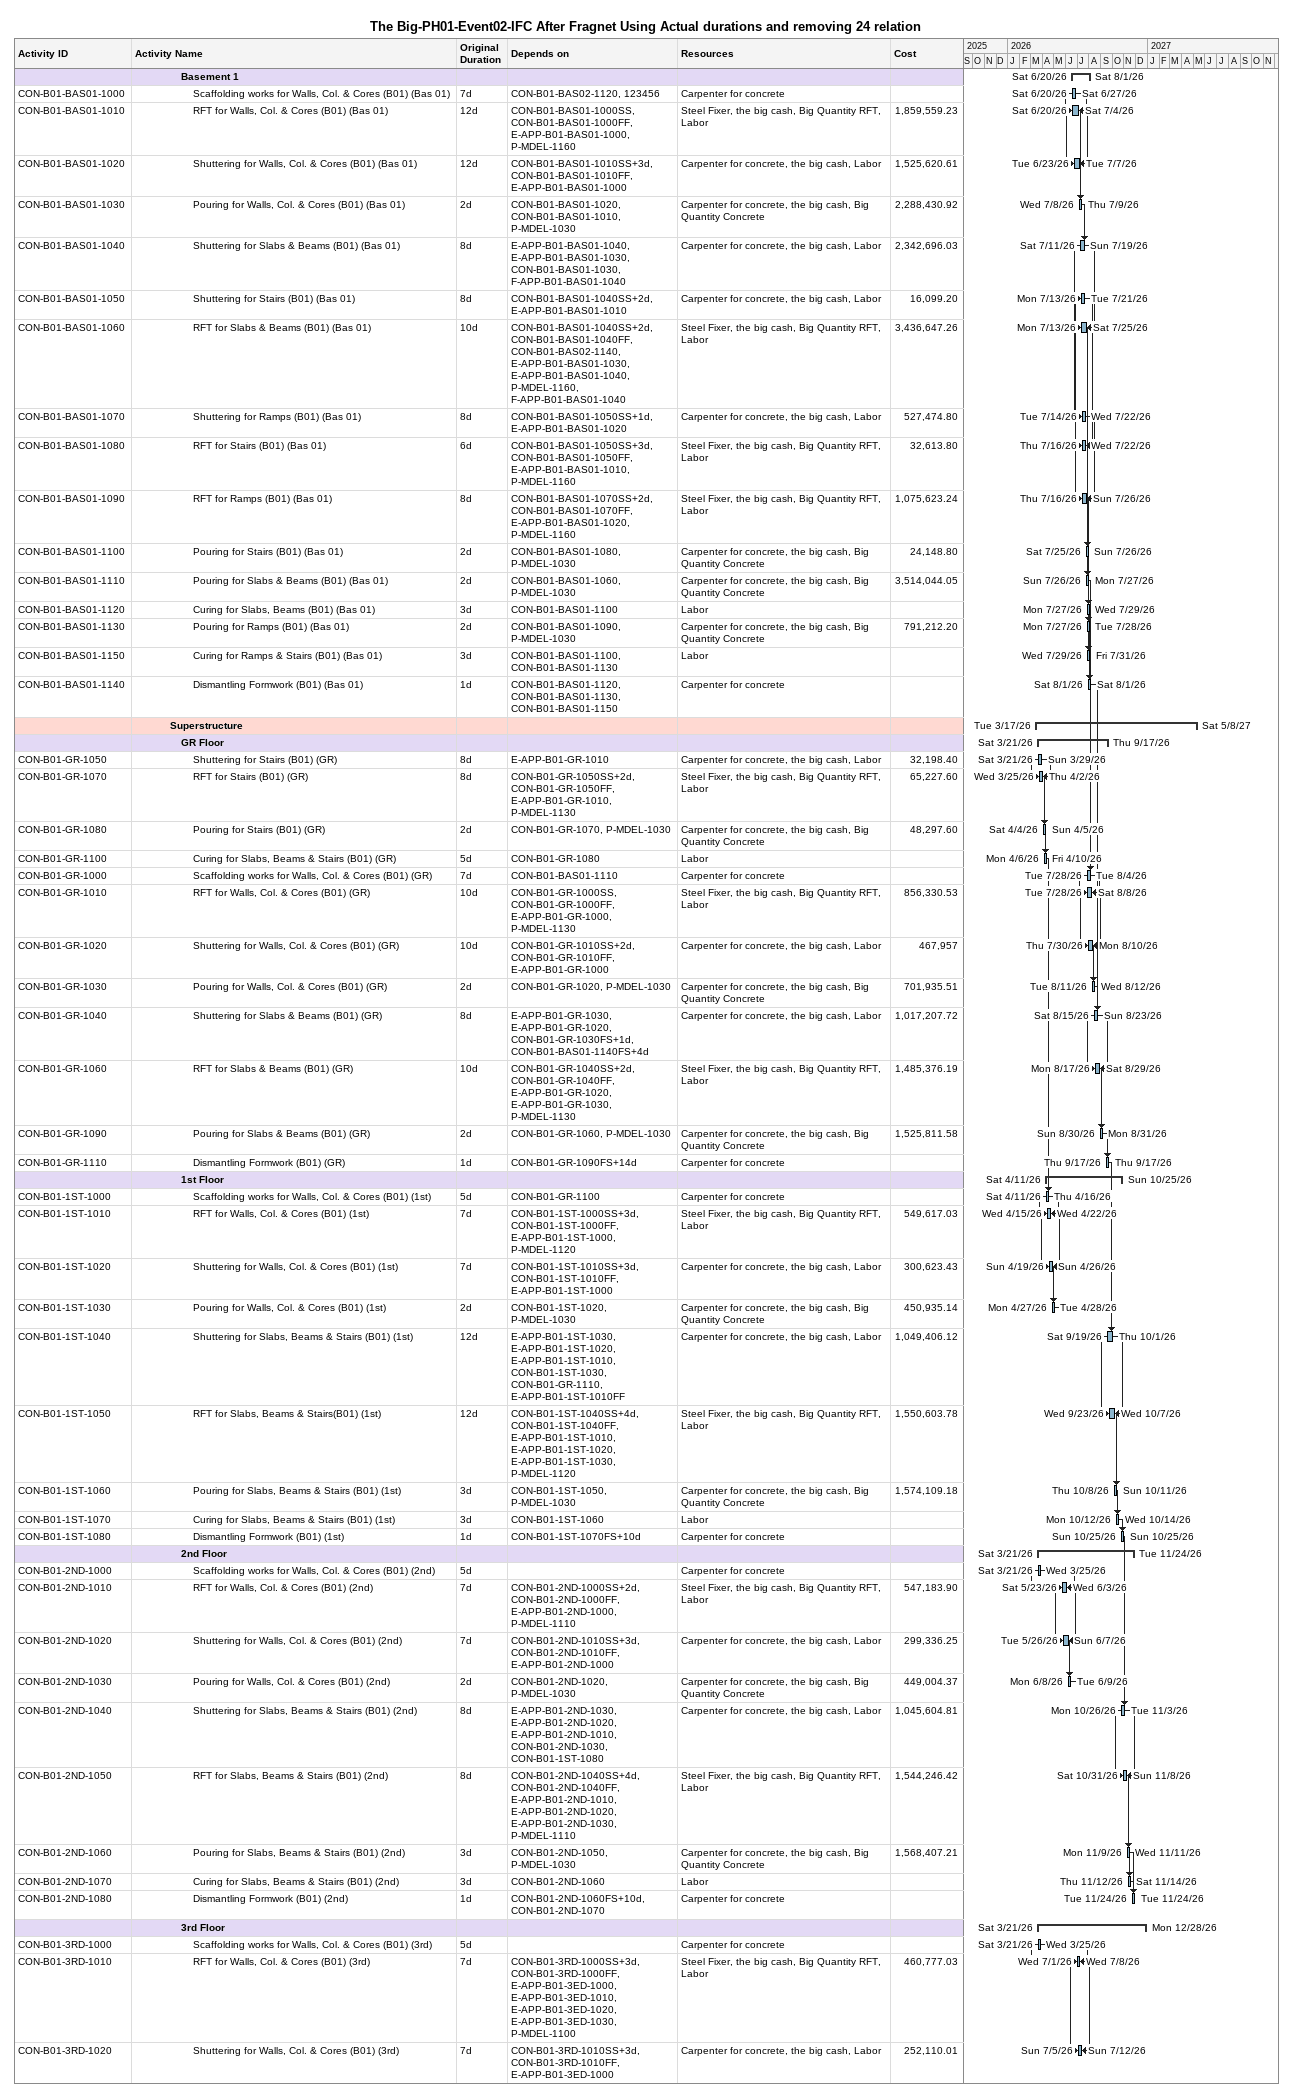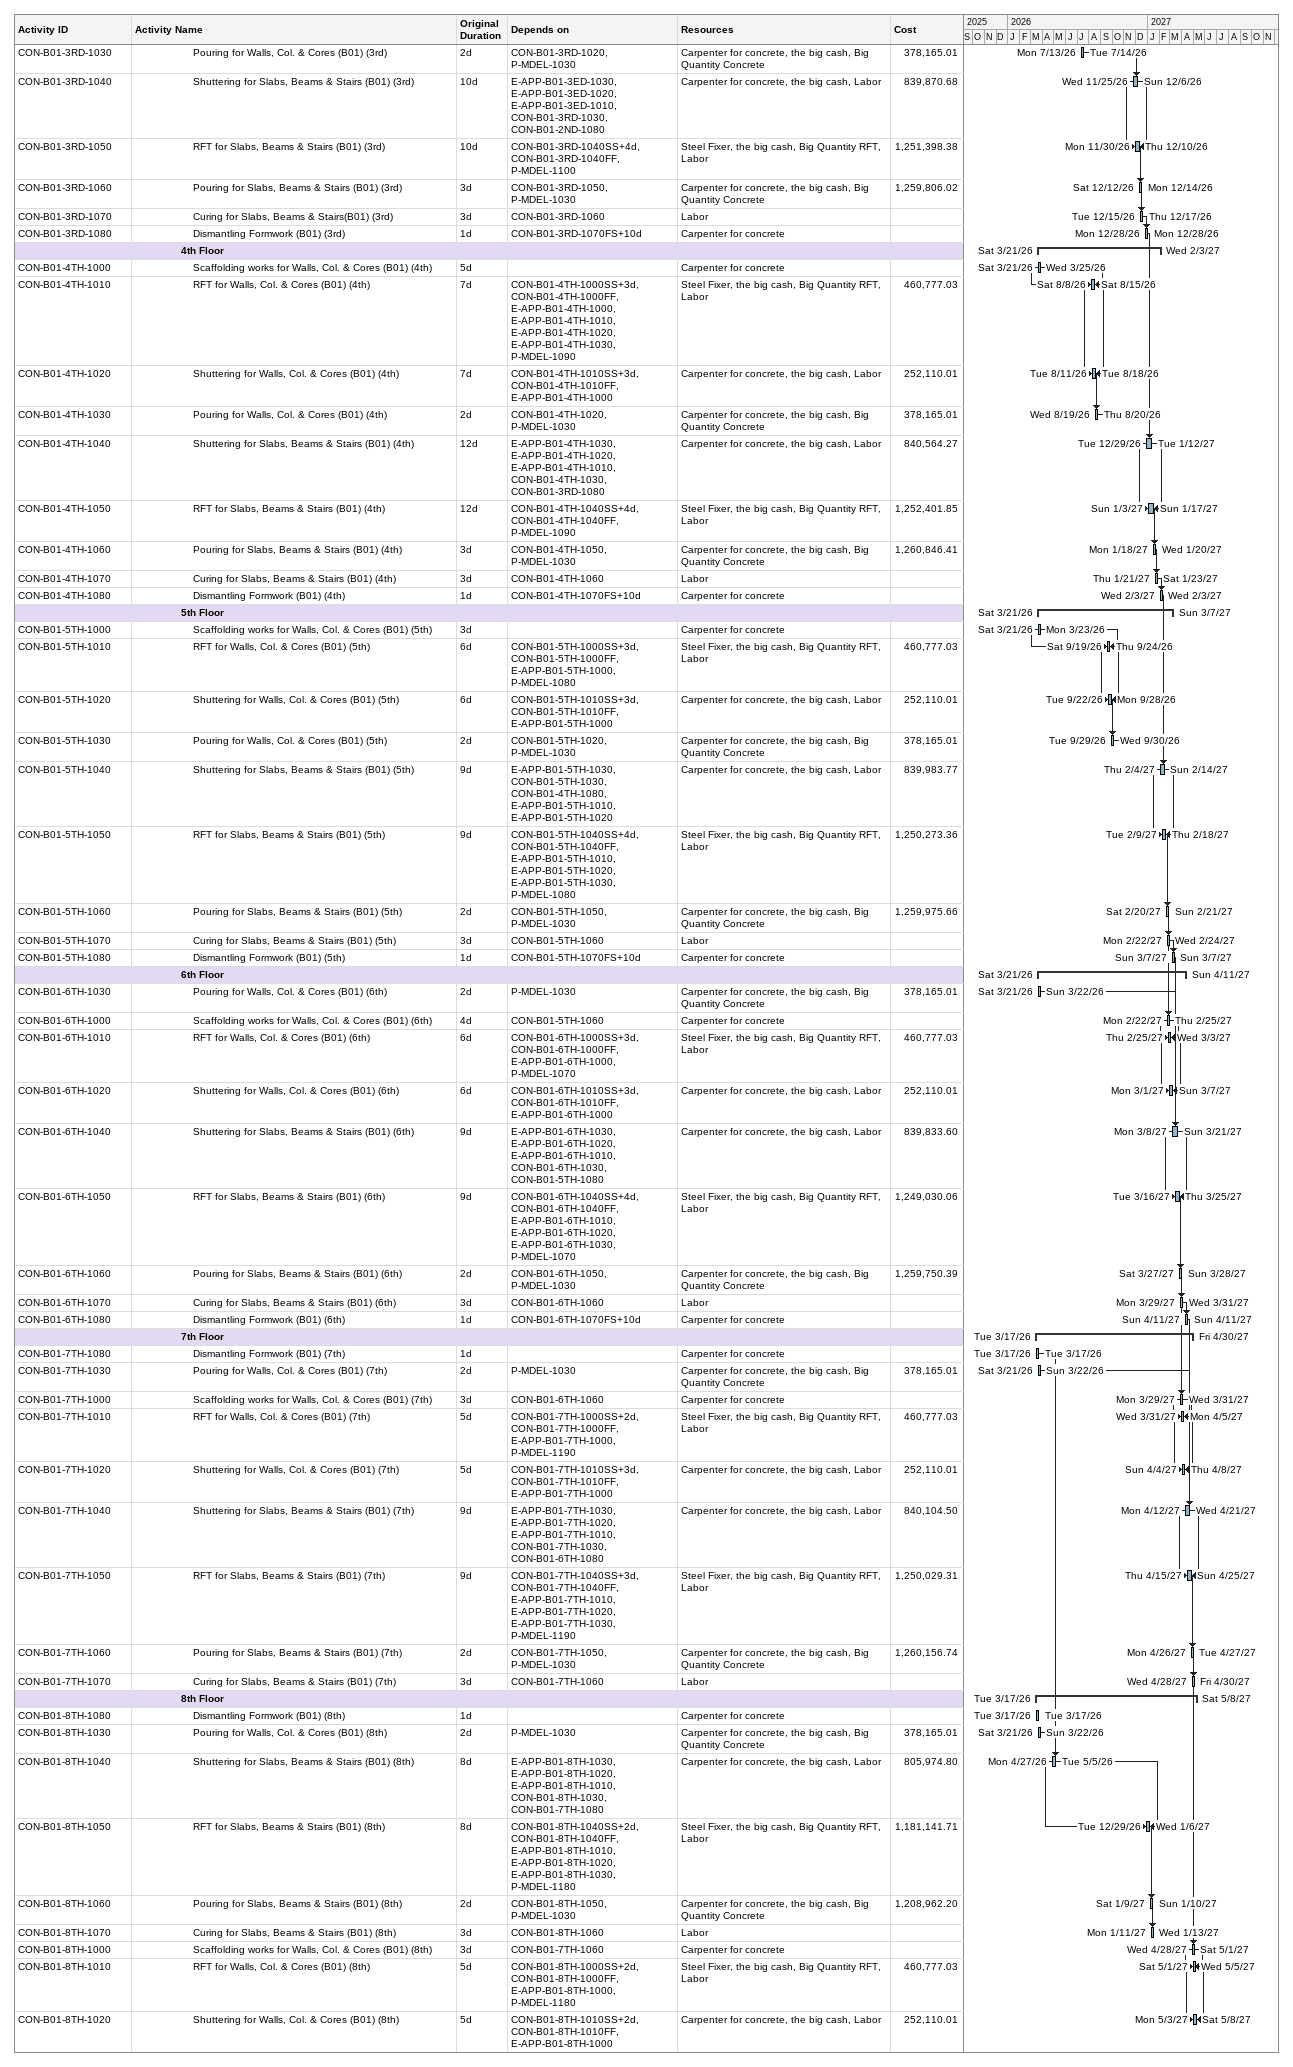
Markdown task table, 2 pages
The Big-PH01-Event02-IFC After Fragnet Using Actual durations and removing 24 relation

| ID | Level | Task | Original duration | Start | Finish | Predecessors | Resources | Cost |
|---|---|---|---|---|---|---|---|---|
|  | 5 | **Basement 1** |  | 2026-06-20 | 2026-08-01 |  |  |  |
| CON-B01-BAS01-1000 | 6 | Scaffolding works for Walls, Col. & Cores (B01) (Bas 01) | 7d | 2026-06-20 | 2026-06-27 | CON-B01-BAS02-1120, 123456 | Carpenter for concrete |  |
| CON-B01-BAS01-1010 | 6 | RFT for Walls, Col. & Cores (B01) (Bas 01) | 12d | 2026-06-20 | 2026-07-04 | CON-B01-BAS01-1000SS, CON-B01-BAS01-1000FF, E-APP-B01-BAS01-1000, P-MDEL-1160 | Steel Fixer, the big cash, Big Quantity RFT, Labor | 1859559.23 |
| CON-B01-BAS01-1020 | 6 | Shuttering for Walls, Col. & Cores (B01) (Bas 01) | 12d | 2026-06-23 | 2026-07-07 | CON-B01-BAS01-1010SS+3d, CON-B01-BAS01-1010FF, E-APP-B01-BAS01-1000 | Carpenter for concrete, the big cash, Labor | 1525620.61 |
| CON-B01-BAS01-1030 | 6 | Pouring for Walls, Col. & Cores (B01) (Bas 01) | 2d | 2026-07-08 | 2026-07-09 | CON-B01-BAS01-1020, CON-B01-BAS01-1010, P-MDEL-1030 | Carpenter for concrete, the big cash, Big Quantity Concrete | 2288430.92 |
| CON-B01-BAS01-1040 | 6 | Shuttering for Slabs & Beams (B01) (Bas 01) | 8d | 2026-07-11 | 2026-07-19 | E-APP-B01-BAS01-1040, E-APP-B01-BAS01-1030, CON-B01-BAS01-1030, F-APP-B01-BAS01-1040 | Carpenter for concrete, the big cash, Labor | 2342696.03 |
| CON-B01-BAS01-1050 | 6 | Shuttering for Stairs (B01) (Bas 01) | 8d | 2026-07-13 | 2026-07-21 | CON-B01-BAS01-1040SS+2d, E-APP-B01-BAS01-1010 | Carpenter for concrete, the big cash, Labor | 16099.20 |
| CON-B01-BAS01-1060 | 6 | RFT for Slabs & Beams (B01) (Bas 01) | 10d | 2026-07-13 | 2026-07-25 | CON-B01-BAS01-1040SS+2d, CON-B01-BAS01-1040FF, CON-B01-BAS02-1140, E-APP-B01-BAS01-1030, E-APP-B01-BAS01-1040, P-MDEL-1160, F-APP-B01-BAS01-1040 | Steel Fixer, the big cash, Big Quantity RFT, Labor | 3436647.26 |
| CON-B01-BAS01-1070 | 6 | Shuttering for Ramps (B01) (Bas 01) | 8d | 2026-07-14 | 2026-07-22 | CON-B01-BAS01-1050SS+1d, E-APP-B01-BAS01-1020 | Carpenter for concrete, the big cash, Labor | 527474.80 |
| CON-B01-BAS01-1080 | 6 | RFT for Stairs (B01) (Bas 01) | 6d | 2026-07-16 | 2026-07-22 | CON-B01-BAS01-1050SS+3d, CON-B01-BAS01-1050FF, E-APP-B01-BAS01-1010, P-MDEL-1160 | Steel Fixer, the big cash, Big Quantity RFT, Labor | 32613.80 |
| CON-B01-BAS01-1090 | 6 | RFT for Ramps (B01) (Bas 01) | 8d | 2026-07-16 | 2026-07-26 | CON-B01-BAS01-1070SS+2d, CON-B01-BAS01-1070FF, E-APP-B01-BAS01-1020, P-MDEL-1160 | Steel Fixer, the big cash, Big Quantity RFT, Labor | 1075623.24 |
| CON-B01-BAS01-1100 | 6 | Pouring for Stairs (B01) (Bas 01) | 2d | 2026-07-25 | 2026-07-26 | CON-B01-BAS01-1080, P-MDEL-1030 | Carpenter for concrete, the big cash, Big Quantity Concrete | 24148.80 |
| CON-B01-BAS01-1110 | 6 | Pouring for Slabs & Beams (B01) (Bas 01) | 2d | 2026-07-26 | 2026-07-27 | CON-B01-BAS01-1060, P-MDEL-1030 | Carpenter for concrete, the big cash, Big Quantity Concrete | 3514044.05 |
| CON-B01-BAS01-1120 | 6 | Curing for Slabs, Beams (B01) (Bas 01) | 3d | 2026-07-27 | 2026-07-29 | CON-B01-BAS01-1100 | Labor |  |
| CON-B01-BAS01-1130 | 6 | Pouring for Ramps (B01) (Bas 01) | 2d | 2026-07-27 | 2026-07-28 | CON-B01-BAS01-1090, P-MDEL-1030 | Carpenter for concrete, the big cash, Big Quantity Concrete | 791212.20 |
| CON-B01-BAS01-1150 | 6 | Curing for Ramps & Stairs (B01) (Bas 01) | 3d | 2026-07-29 | 2026-07-31 | CON-B01-BAS01-1100, CON-B01-BAS01-1130 | Labor |  |
| CON-B01-BAS01-1140 | 6 | Dismantling Formwork (B01) (Bas 01) | 1d | 2026-08-01 | 2026-08-01 | CON-B01-BAS01-1120, CON-B01-BAS01-1130, CON-B01-BAS01-1150 | Carpenter for concrete |  |
|  | 4 | **Superstructure** |  | 2026-03-17 | 2027-05-08 |  |  |  |
|  | 5 | **GR Floor** |  | 2026-03-21 | 2026-09-17 |  |  |  |
| CON-B01-GR-1050 | 6 | Shuttering for Stairs (B01) (GR) | 8d | 2026-03-21 | 2026-03-29 | E-APP-B01-GR-1010 | Carpenter for concrete, the big cash, Labor | 32198.40 |
| CON-B01-GR-1070 | 6 | RFT for Stairs (B01) (GR) | 8d | 2026-03-25 | 2026-04-02 | CON-B01-GR-1050SS+2d, CON-B01-GR-1050FF, E-APP-B01-GR-1010, P-MDEL-1130 | Steel Fixer, the big cash, Big Quantity RFT, Labor | 65227.60 |
| CON-B01-GR-1080 | 6 | Pouring for Stairs (B01) (GR) | 2d | 2026-04-04 | 2026-04-05 | CON-B01-GR-1070, P-MDEL-1030 | Carpenter for concrete, the big cash, Big Quantity Concrete | 48297.60 |
| CON-B01-GR-1100 | 6 | Curing for Slabs, Beams & Stairs (B01) (GR) | 5d | 2026-04-06 | 2026-04-10 | CON-B01-GR-1080 | Labor |  |
| CON-B01-GR-1000 | 6 | Scaffolding works for Walls, Col. & Cores (B01) (GR) | 7d | 2026-07-28 | 2026-08-04 | CON-B01-BAS01-1110 | Carpenter for concrete |  |
| CON-B01-GR-1010 | 6 | RFT for Walls, Col. & Cores (B01) (GR) | 10d | 2026-07-28 | 2026-08-08 | CON-B01-GR-1000SS, CON-B01-GR-1000FF, E-APP-B01-GR-1000, P-MDEL-1130 | Steel Fixer, the big cash, Big Quantity RFT, Labor | 856330.53 |
| CON-B01-GR-1020 | 6 | Shuttering for Walls, Col. & Cores (B01) (GR) | 10d | 2026-07-30 | 2026-08-10 | CON-B01-GR-1010SS+2d, CON-B01-GR-1010FF, E-APP-B01-GR-1000 | Carpenter for concrete, the big cash, Labor | 467957 |
| CON-B01-GR-1030 | 6 | Pouring for Walls, Col. & Cores (B01) (GR) | 2d | 2026-08-11 | 2026-08-12 | CON-B01-GR-1020, P-MDEL-1030 | Carpenter for concrete, the big cash, Big Quantity Concrete | 701935.51 |
| CON-B01-GR-1040 | 6 | Shuttering for Slabs & Beams (B01) (GR) | 8d | 2026-08-15 | 2026-08-23 | E-APP-B01-GR-1030, E-APP-B01-GR-1020, CON-B01-GR-1030FS+1d, CON-B01-BAS01-1140FS+4d | Carpenter for concrete, the big cash, Labor | 1017207.72 |
| CON-B01-GR-1060 | 6 | RFT for Slabs & Beams (B01) (GR) | 10d | 2026-08-17 | 2026-08-29 | CON-B01-GR-1040SS+2d, CON-B01-GR-1040FF, E-APP-B01-GR-1020, E-APP-B01-GR-1030, P-MDEL-1130 | Steel Fixer, the big cash, Big Quantity RFT, Labor | 1485376.19 |
| CON-B01-GR-1090 | 6 | Pouring for Slabs & Beams (B01) (GR) | 2d | 2026-08-30 | 2026-08-31 | CON-B01-GR-1060, P-MDEL-1030 | Carpenter for concrete, the big cash, Big Quantity Concrete | 1525811.58 |
| CON-B01-GR-1110 | 6 | Dismantling Formwork (B01) (GR) | 1d | 2026-09-17 | 2026-09-17 | CON-B01-GR-1090FS+14d | Carpenter for concrete |  |
|  | 5 | **1st Floor** |  | 2026-04-11 | 2026-10-25 |  |  |  |
| CON-B01-1ST-1000 | 6 | Scaffolding works for Walls, Col. & Cores (B01) (1st) | 5d | 2026-04-11 | 2026-04-16 | CON-B01-GR-1100 | Carpenter for concrete |  |
| CON-B01-1ST-1010 | 6 | RFT for Walls, Col. & Cores (B01) (1st) | 7d | 2026-04-15 | 2026-04-22 | CON-B01-1ST-1000SS+3d, CON-B01-1ST-1000FF, E-APP-B01-1ST-1000, P-MDEL-1120 | Steel Fixer, the big cash, Big Quantity RFT, Labor | 549617.03 |
| CON-B01-1ST-1020 | 6 | Shuttering for Walls, Col. & Cores (B01) (1st) | 7d | 2026-04-19 | 2026-04-26 | CON-B01-1ST-1010SS+3d, CON-B01-1ST-1010FF, E-APP-B01-1ST-1000 | Carpenter for concrete, the big cash, Labor | 300623.43 |
| CON-B01-1ST-1030 | 6 | Pouring for Walls, Col. & Cores (B01) (1st) | 2d | 2026-04-27 | 2026-04-28 | CON-B01-1ST-1020, P-MDEL-1030 | Carpenter for concrete, the big cash, Big Quantity Concrete | 450935.14 |
| CON-B01-1ST-1040 | 6 | Shuttering for Slabs, Beams & Stairs (B01) (1st) | 12d | 2026-09-19 | 2026-10-01 | E-APP-B01-1ST-1030, E-APP-B01-1ST-1020, E-APP-B01-1ST-1010, CON-B01-1ST-1030, CON-B01-GR-1110, E-APP-B01-1ST-1010FF | Carpenter for concrete, the big cash, Labor | 1049406.12 |
| CON-B01-1ST-1050 | 6 | RFT for Slabs, Beams & Stairs(B01) (1st) | 12d | 2026-09-23 | 2026-10-07 | CON-B01-1ST-1040SS+4d, CON-B01-1ST-1040FF, E-APP-B01-1ST-1010, E-APP-B01-1ST-1020, E-APP-B01-1ST-1030, P-MDEL-1120 | Steel Fixer, the big cash, Big Quantity RFT, Labor | 1550603.78 |
| CON-B01-1ST-1060 | 6 | Pouring for Slabs, Beams & Stairs (B01) (1st) | 3d | 2026-10-08 | 2026-10-11 | CON-B01-1ST-1050, P-MDEL-1030 | Carpenter for concrete, the big cash, Big Quantity Concrete | 1574109.18 |
| CON-B01-1ST-1070 | 6 | Curing for Slabs, Beams & Stairs (B01) (1st) | 3d | 2026-10-12 | 2026-10-14 | CON-B01-1ST-1060 | Labor |  |
| CON-B01-1ST-1080 | 6 | Dismantling Formwork (B01) (1st) | 1d | 2026-10-25 | 2026-10-25 | CON-B01-1ST-1070FS+10d | Carpenter for concrete |  |
|  | 5 | **2nd Floor** |  | 2026-03-21 | 2026-11-24 |  |  |  |
| CON-B01-2ND-1000 | 6 | Scaffolding works for Walls, Col. & Cores (B01) (2nd) | 5d | 2026-03-21 | 2026-03-25 |  | Carpenter for concrete |  |
| CON-B01-2ND-1010 | 6 | RFT for Walls, Col. & Cores (B01) (2nd) | 7d | 2026-05-23 | 2026-06-03 | CON-B01-2ND-1000SS+2d, CON-B01-2ND-1000FF, E-APP-B01-2ND-1000, P-MDEL-1110 | Steel Fixer, the big cash, Big Quantity RFT, Labor | 547183.90 |
| CON-B01-2ND-1020 | 6 | Shuttering for Walls, Col. & Cores (B01) (2nd) | 7d | 2026-05-26 | 2026-06-07 | CON-B01-2ND-1010SS+3d, CON-B01-2ND-1010FF, E-APP-B01-2ND-1000 | Carpenter for concrete, the big cash, Labor | 299336.25 |
| CON-B01-2ND-1030 | 6 | Pouring for Walls, Col. & Cores (B01) (2nd) | 2d | 2026-06-08 | 2026-06-09 | CON-B01-2ND-1020, P-MDEL-1030 | Carpenter for concrete, the big cash, Big Quantity Concrete | 449004.37 |
| CON-B01-2ND-1040 | 6 | Shuttering for Slabs, Beams & Stairs (B01) (2nd) | 8d | 2026-10-26 | 2026-11-03 | E-APP-B01-2ND-1030, E-APP-B01-2ND-1020, E-APP-B01-2ND-1010, CON-B01-2ND-1030, CON-B01-1ST-1080 | Carpenter for concrete, the big cash, Labor | 1045604.81 |
| CON-B01-2ND-1050 | 6 | RFT for Slabs, Beams & Stairs (B01) (2nd) | 8d | 2026-10-31 | 2026-11-08 | CON-B01-2ND-1040SS+4d, CON-B01-2ND-1040FF, E-APP-B01-2ND-1010, E-APP-B01-2ND-1020, E-APP-B01-2ND-1030, P-MDEL-1110 | Steel Fixer, the big cash, Big Quantity RFT, Labor | 1544246.42 |
| CON-B01-2ND-1060 | 6 | Pouring for Slabs, Beams & Stairs (B01) (2nd) | 3d | 2026-11-09 | 2026-11-11 | CON-B01-2ND-1050, P-MDEL-1030 | Carpenter for concrete, the big cash, Big Quantity Concrete | 1568407.21 |
| CON-B01-2ND-1070 | 6 | Curing for Slabs, Beams & Stairs (B01) (2nd) | 3d | 2026-11-12 | 2026-11-14 | CON-B01-2ND-1060 | Labor |  |
| CON-B01-2ND-1080 | 6 | Dismantling Formwork (B01) (2nd) | 1d | 2026-11-24 | 2026-11-24 | CON-B01-2ND-1060FS+10d, CON-B01-2ND-1070 | Carpenter for concrete |  |
|  | 5 | **3rd Floor** |  | 2026-03-21 | 2026-12-28 |  |  |  |
| CON-B01-3RD-1000 | 6 | Scaffolding works for Walls, Col. & Cores (B01) (3rd) | 5d | 2026-03-21 | 2026-03-25 |  | Carpenter for concrete |  |
| CON-B01-3RD-1010 | 6 | RFT for Walls, Col. & Cores (B01) (3rd) | 7d | 2026-07-01 | 2026-07-08 | CON-B01-3RD-1000SS+3d, CON-B01-3RD-1000FF, E-APP-B01-3ED-1000, E-APP-B01-3ED-1010, E-APP-B01-3ED-1020, E-APP-B01-3ED-1030, P-MDEL-1100 | Steel Fixer, the big cash, Big Quantity RFT, Labor | 460777.03 |
| CON-B01-3RD-1020 | 6 | Shuttering for Walls, Col. & Cores (B01) (3rd) | 7d | 2026-07-05 | 2026-07-12 | CON-B01-3RD-1010SS+3d, CON-B01-3RD-1010FF, E-APP-B01-3ED-1000 | Carpenter for concrete, the big cash, Labor | 252110.01 |
| CON-B01-3RD-1030 | 6 | Pouring for Walls, Col. & Cores (B01) (3rd) | 2d | 2026-07-13 | 2026-07-14 | CON-B01-3RD-1020, P-MDEL-1030 | Carpenter for concrete, the big cash, Big Quantity Concrete | 378165.01 |
| CON-B01-3RD-1040 | 6 | Shuttering for Slabs, Beams & Stairs (B01) (3rd) | 10d | 2026-11-25 | 2026-12-06 | E-APP-B01-3ED-1030, E-APP-B01-3ED-1020, E-APP-B01-3ED-1010, CON-B01-3RD-1030, CON-B01-2ND-1080 | Carpenter for concrete, the big cash, Labor | 839870.68 |
| CON-B01-3RD-1050 | 6 | RFT for Slabs, Beams & Stairs (B01) (3rd) | 10d | 2026-11-30 | 2026-12-10 | CON-B01-3RD-1040SS+4d, CON-B01-3RD-1040FF, P-MDEL-1100 | Steel Fixer, the big cash, Big Quantity RFT, Labor | 1251398.38 |
| CON-B01-3RD-1060 | 6 | Pouring for Slabs, Beams & Stairs (B01) (3rd) | 3d | 2026-12-12 | 2026-12-14 | CON-B01-3RD-1050, P-MDEL-1030 | Carpenter for concrete, the big cash, Big Quantity Concrete | 1259806.02 |
| CON-B01-3RD-1070 | 6 | Curing for Slabs, Beams & Stairs(B01) (3rd) | 3d | 2026-12-15 | 2026-12-17 | CON-B01-3RD-1060 | Labor |  |
| CON-B01-3RD-1080 | 6 | Dismantling Formwork (B01) (3rd) | 1d | 2026-12-28 | 2026-12-28 | CON-B01-3RD-1070FS+10d | Carpenter for concrete |  |
|  | 5 | **4th Floor** |  | 2026-03-21 | 2027-02-03 |  |  |  |
| CON-B01-4TH-1000 | 6 | Scaffolding works for Walls, Col. & Cores (B01) (4th) | 5d | 2026-03-21 | 2026-03-25 |  | Carpenter for concrete |  |
| CON-B01-4TH-1010 | 6 | RFT for Walls, Col. & Cores (B01) (4th) | 7d | 2026-08-08 | 2026-08-15 | CON-B01-4TH-1000SS+3d, CON-B01-4TH-1000FF, E-APP-B01-4TH-1000, E-APP-B01-4TH-1010, E-APP-B01-4TH-1020, E-APP-B01-4TH-1030, P-MDEL-1090 | Steel Fixer, the big cash, Big Quantity RFT, Labor | 460777.03 |
| CON-B01-4TH-1020 | 6 | Shuttering for Walls, Col. & Cores (B01) (4th) | 7d | 2026-08-11 | 2026-08-18 | CON-B01-4TH-1010SS+3d, CON-B01-4TH-1010FF, E-APP-B01-4TH-1000 | Carpenter for concrete, the big cash, Labor | 252110.01 |
| CON-B01-4TH-1030 | 6 | Pouring for Walls, Col. & Cores (B01) (4th) | 2d | 2026-08-19 | 2026-08-20 | CON-B01-4TH-1020, P-MDEL-1030 | Carpenter for concrete, the big cash, Big Quantity Concrete | 378165.01 |
| CON-B01-4TH-1040 | 6 | Shuttering for Slabs, Beams & Stairs (B01) (4th) | 12d | 2026-12-29 | 2027-01-12 | E-APP-B01-4TH-1030, E-APP-B01-4TH-1020, E-APP-B01-4TH-1010, CON-B01-4TH-1030, CON-B01-3RD-1080 | Carpenter for concrete, the big cash, Labor | 840564.27 |
| CON-B01-4TH-1050 | 6 | RFT for Slabs, Beams & Stairs (B01) (4th) | 12d | 2027-01-03 | 2027-01-17 | CON-B01-4TH-1040SS+4d, CON-B01-4TH-1040FF, P-MDEL-1090 | Steel Fixer, the big cash, Big Quantity RFT, Labor | 1252401.85 |
| CON-B01-4TH-1060 | 6 | Pouring for Slabs, Beams & Stairs (B01) (4th) | 3d | 2027-01-18 | 2027-01-20 | CON-B01-4TH-1050, P-MDEL-1030 | Carpenter for concrete, the big cash, Big Quantity Concrete | 1260846.41 |
| CON-B01-4TH-1070 | 6 | Curing for Slabs, Beams & Stairs (B01) (4th) | 3d | 2027-01-21 | 2027-01-23 | CON-B01-4TH-1060 | Labor |  |
| CON-B01-4TH-1080 | 6 | Dismantling Formwork (B01) (4th) | 1d | 2027-02-03 | 2027-02-03 | CON-B01-4TH-1070FS+10d | Carpenter for concrete |  |
|  | 5 | **5th Floor** |  | 2026-03-21 | 2027-03-07 |  |  |  |
| CON-B01-5TH-1000 | 6 | Scaffolding works for Walls, Col. & Cores (B01) (5th) | 3d | 2026-03-21 | 2026-03-23 |  | Carpenter for concrete |  |
| CON-B01-5TH-1010 | 6 | RFT for Walls, Col. & Cores (B01) (5th) | 6d | 2026-09-19 | 2026-09-24 | CON-B01-5TH-1000SS+3d, CON-B01-5TH-1000FF, E-APP-B01-5TH-1000, P-MDEL-1080 | Steel Fixer, the big cash, Big Quantity RFT, Labor | 460777.03 |
| CON-B01-5TH-1020 | 6 | Shuttering for Walls, Col. & Cores (B01) (5th) | 6d | 2026-09-22 | 2026-09-28 | CON-B01-5TH-1010SS+3d, CON-B01-5TH-1010FF, E-APP-B01-5TH-1000 | Carpenter for concrete, the big cash, Labor | 252110.01 |
| CON-B01-5TH-1030 | 6 | Pouring for Walls, Col. & Cores (B01) (5th) | 2d | 2026-09-29 | 2026-09-30 | CON-B01-5TH-1020, P-MDEL-1030 | Carpenter for concrete, the big cash, Big Quantity Concrete | 378165.01 |
| CON-B01-5TH-1040 | 6 | Shuttering for Slabs, Beams & Stairs (B01) (5th) | 9d | 2027-02-04 | 2027-02-14 | E-APP-B01-5TH-1030, CON-B01-5TH-1030, CON-B01-4TH-1080, E-APP-B01-5TH-1010, E-APP-B01-5TH-1020 | Carpenter for concrete, the big cash, Labor | 839983.77 |
| CON-B01-5TH-1050 | 6 | RFT for Slabs, Beams & Stairs (B01) (5th) | 9d | 2027-02-09 | 2027-02-18 | CON-B01-5TH-1040SS+4d, CON-B01-5TH-1040FF, E-APP-B01-5TH-1010, E-APP-B01-5TH-1020, E-APP-B01-5TH-1030, P-MDEL-1080 | Steel Fixer, the big cash, Big Quantity RFT, Labor | 1250273.36 |
| CON-B01-5TH-1060 | 6 | Pouring for Slabs, Beams & Stairs (B01) (5th) | 2d | 2027-02-20 | 2027-02-21 | CON-B01-5TH-1050, P-MDEL-1030 | Carpenter for concrete, the big cash, Big Quantity Concrete | 1259975.66 |
| CON-B01-5TH-1070 | 6 | Curing for Slabs, Beams & Stairs (B01) (5th) | 3d | 2027-02-22 | 2027-02-24 | CON-B01-5TH-1060 | Labor |  |
| CON-B01-5TH-1080 | 6 | Dismantling Formwork (B01) (5th) | 1d | 2027-03-07 | 2027-03-07 | CON-B01-5TH-1070FS+10d | Carpenter for concrete |  |
|  | 5 | **6th Floor** |  | 2026-03-21 | 2027-04-11 |  |  |  |
| CON-B01-6TH-1030 | 6 | Pouring for Walls, Col. & Cores (B01) (6th) | 2d | 2026-03-21 | 2026-03-22 | P-MDEL-1030 | Carpenter for concrete, the big cash, Big Quantity Concrete | 378165.01 |
| CON-B01-6TH-1000 | 6 | Scaffolding works for Walls, Col. & Cores (B01) (6th) | 4d | 2027-02-22 | 2027-02-25 | CON-B01-5TH-1060 | Carpenter for concrete |  |
| CON-B01-6TH-1010 | 6 | RFT for Walls, Col. & Cores (B01) (6th) | 6d | 2027-02-25 | 2027-03-03 | CON-B01-6TH-1000SS+3d, CON-B01-6TH-1000FF, E-APP-B01-6TH-1000, P-MDEL-1070 | Steel Fixer, the big cash, Big Quantity RFT, Labor | 460777.03 |
| CON-B01-6TH-1020 | 6 | Shuttering for Walls, Col. & Cores (B01) (6th) | 6d | 2027-03-01 | 2027-03-07 | CON-B01-6TH-1010SS+3d, CON-B01-6TH-1010FF, E-APP-B01-6TH-1000 | Carpenter for concrete, the big cash, Labor | 252110.01 |
| CON-B01-6TH-1040 | 6 | Shuttering for Slabs, Beams & Stairs (B01) (6th) | 9d | 2027-03-08 | 2027-03-21 | E-APP-B01-6TH-1030, E-APP-B01-6TH-1020, E-APP-B01-6TH-1010, CON-B01-6TH-1030, CON-B01-5TH-1080 | Carpenter for concrete, the big cash, Labor | 839833.60 |
| CON-B01-6TH-1050 | 6 | RFT for Slabs, Beams & Stairs (B01) (6th) | 9d | 2027-03-16 | 2027-03-25 | CON-B01-6TH-1040SS+4d, CON-B01-6TH-1040FF, E-APP-B01-6TH-1010, E-APP-B01-6TH-1020, E-APP-B01-6TH-1030, P-MDEL-1070 | Steel Fixer, the big cash, Big Quantity RFT, Labor | 1249030.06 |
| CON-B01-6TH-1060 | 6 | Pouring for Slabs, Beams & Stairs (B01) (6th) | 2d | 2027-03-27 | 2027-03-28 | CON-B01-6TH-1050, P-MDEL-1030 | Carpenter for concrete, the big cash, Big Quantity Concrete | 1259750.39 |
| CON-B01-6TH-1070 | 6 | Curing for Slabs, Beams & Stairs (B01) (6th) | 3d | 2027-03-29 | 2027-03-31 | CON-B01-6TH-1060 | Labor |  |
| CON-B01-6TH-1080 | 6 | Dismantling Formwork (B01) (6th) | 1d | 2027-04-11 | 2027-04-11 | CON-B01-6TH-1070FS+10d | Carpenter for concrete |  |
|  | 5 | **7th Floor** |  | 2026-03-17 | 2027-04-30 |  |  |  |
| CON-B01-7TH-1080 | 6 | Dismantling Formwork (B01) (7th) | 1d | 2026-03-17 | 2026-03-17 |  | Carpenter for concrete |  |
| CON-B01-7TH-1030 | 6 | Pouring for Walls, Col. & Cores (B01) (7th) | 2d | 2026-03-21 | 2026-03-22 | P-MDEL-1030 | Carpenter for concrete, the big cash, Big Quantity Concrete | 378165.01 |
| CON-B01-7TH-1000 | 6 | Scaffolding works for Walls, Col. & Cores (B01) (7th) | 3d | 2027-03-29 | 2027-03-31 | CON-B01-6TH-1060 | Carpenter for concrete |  |
| CON-B01-7TH-1010 | 6 | RFT for Walls, Col. & Cores (B01) (7th) | 5d | 2027-03-31 | 2027-04-05 | CON-B01-7TH-1000SS+2d, CON-B01-7TH-1000FF, E-APP-B01-7TH-1000, P-MDEL-1190 | Steel Fixer, the big cash, Big Quantity RFT, Labor | 460777.03 |
| CON-B01-7TH-1020 | 6 | Shuttering for Walls, Col. & Cores (B01) (7th) | 5d | 2027-04-04 | 2027-04-08 | CON-B01-7TH-1010SS+3d, CON-B01-7TH-1010FF, E-APP-B01-7TH-1000 | Carpenter for concrete, the big cash, Labor | 252110.01 |
| CON-B01-7TH-1040 | 6 | Shuttering for Slabs, Beams & Stairs (B01) (7th) | 9d | 2027-04-12 | 2027-04-21 | E-APP-B01-7TH-1030, E-APP-B01-7TH-1020, E-APP-B01-7TH-1010, CON-B01-7TH-1030, CON-B01-6TH-1080 | Carpenter for concrete, the big cash, Labor | 840104.50 |
| CON-B01-7TH-1050 | 6 | RFT for Slabs, Beams & Stairs (B01) (7th) | 9d | 2027-04-15 | 2027-04-25 | CON-B01-7TH-1040SS+3d, CON-B01-7TH-1040FF, E-APP-B01-7TH-1010, E-APP-B01-7TH-1020, E-APP-B01-7TH-1030, P-MDEL-1190 | Steel Fixer, the big cash, Big Quantity RFT, Labor | 1250029.31 |
| CON-B01-7TH-1060 | 6 | Pouring for Slabs, Beams & Stairs (B01) (7th) | 2d | 2027-04-26 | 2027-04-27 | CON-B01-7TH-1050, P-MDEL-1030 | Carpenter for concrete, the big cash, Big Quantity Concrete | 1260156.74 |
| CON-B01-7TH-1070 | 6 | Curing for Slabs, Beams & Stairs (B01) (7th) | 3d | 2027-04-28 | 2027-04-30 | CON-B01-7TH-1060 | Labor |  |
|  | 5 | **8th Floor** |  | 2026-03-17 | 2027-05-08 |  |  |  |
| CON-B01-8TH-1080 | 6 | Dismantling Formwork (B01) (8th) | 1d | 2026-03-17 | 2026-03-17 |  | Carpenter for concrete |  |
| CON-B01-8TH-1030 | 6 | Pouring for Walls, Col. & Cores (B01) (8th) | 2d | 2026-03-21 | 2026-03-22 | P-MDEL-1030 | Carpenter for concrete, the big cash, Big Quantity Concrete | 378165.01 |
| CON-B01-8TH-1040 | 6 | Shuttering for Slabs, Beams & Stairs (B01) (8th) | 8d | 2026-04-27 | 2026-05-05 | E-APP-B01-8TH-1030, E-APP-B01-8TH-1020, E-APP-B01-8TH-1010, CON-B01-8TH-1030, CON-B01-7TH-1080 | Carpenter for concrete, the big cash, Labor | 805974.80 |
| CON-B01-8TH-1050 | 6 | RFT for Slabs, Beams & Stairs (B01) (8th) | 8d | 2026-12-29 | 2027-01-06 | CON-B01-8TH-1040SS+2d, CON-B01-8TH-1040FF, E-APP-B01-8TH-1010, E-APP-B01-8TH-1020, E-APP-B01-8TH-1030, P-MDEL-1180 | Steel Fixer, the big cash, Big Quantity RFT, Labor | 1181141.71 |
| CON-B01-8TH-1060 | 6 | Pouring for Slabs, Beams & Stairs (B01) (8th) | 2d | 2027-01-09 | 2027-01-10 | CON-B01-8TH-1050, P-MDEL-1030 | Carpenter for concrete, the big cash, Big Quantity Concrete | 1208962.20 |
| CON-B01-8TH-1070 | 6 | Curing for Slabs, Beams & Stairs (B01) (8th) | 3d | 2027-01-11 | 2027-01-13 | CON-B01-8TH-1060 | Labor |  |
| CON-B01-8TH-1000 | 6 | Scaffolding works for Walls, Col. & Cores (B01) (8th) | 3d | 2027-04-28 | 2027-05-01 | CON-B01-7TH-1060 | Carpenter for concrete |  |
| CON-B01-8TH-1010 | 6 | RFT for Walls, Col. & Cores (B01) (8th) | 5d | 2027-05-01 | 2027-05-05 | CON-B01-8TH-1000SS+2d, CON-B01-8TH-1000FF, E-APP-B01-8TH-1000, P-MDEL-1180 | Steel Fixer, the big cash, Big Quantity RFT, Labor | 460777.03 |
| CON-B01-8TH-1020 | 6 | Shuttering for Walls, Col. & Cores (B01) (8th) | 5d | 2027-05-03 | 2027-05-08 | CON-B01-8TH-1010SS+2d, CON-B01-8TH-1010FF, E-APP-B01-8TH-1000 | Carpenter for concrete, the big cash, Labor | 252110.01 |
